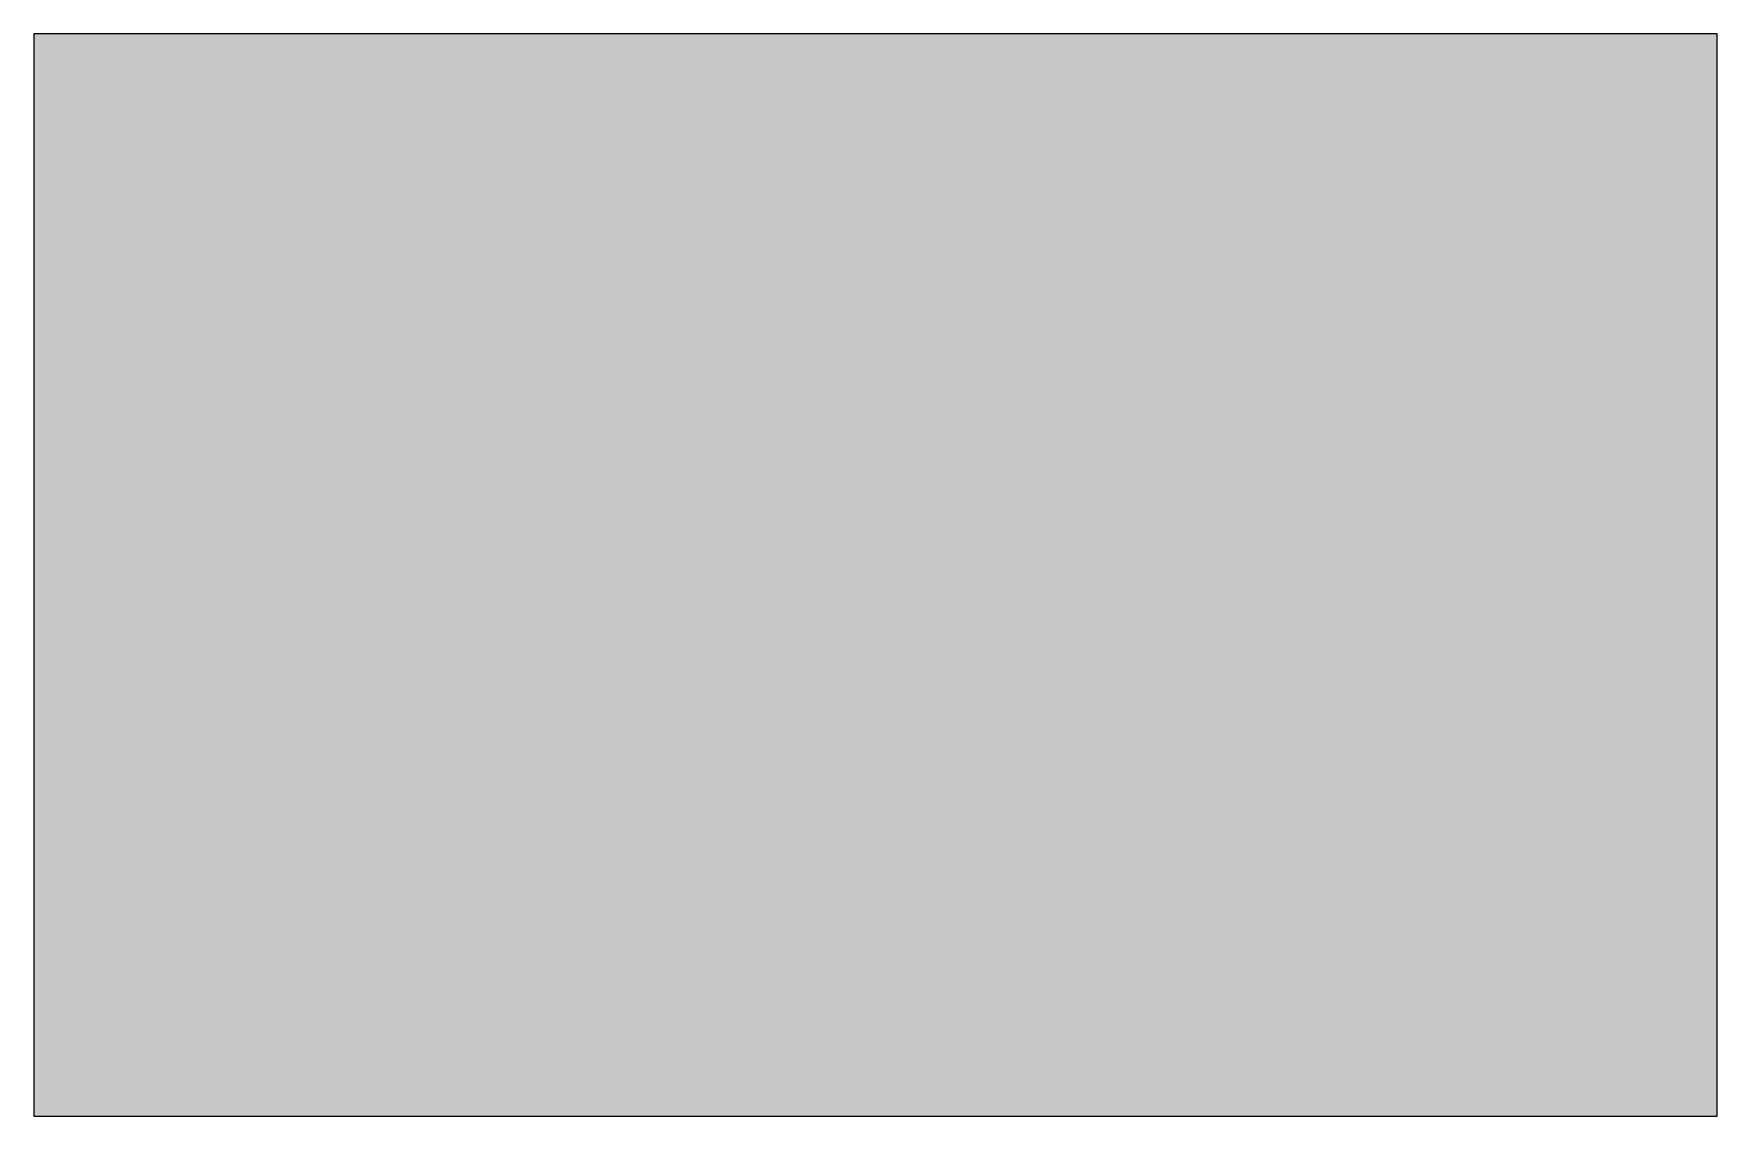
# Model space of a CAD drawing. Header units: millimetres. Extents: x -16.3 to 39.6, y -103.9 to -60.4.
# Drawn here: x 23.412 to 24.812, y -81.987 to -81.087 of the extents above; entities that cross this region are included whole.
import ezdxf

# ---------------------------------------------------------------- set-up
doc = ezdxf.new("R2010")
doc.units = ezdxf.units.MM
doc.header["$MEASUREMENT"] = 0
doc.layers.add('Camada 1', color=7, linetype='Continuous')

msp = doc.modelspace()

# ---------------------------------------------------------------- hatches: boundary and pattern name
at = {"layer": 'Camada 1', "true_color": 0x840000}
h = msp.add_hatch(color=16, dxfattribs=at)
edge = h.paths.add_edge_path()
edge.add_spline(control_points=[(24.8121, -81.9868), (24.8121, -81.9868), (23.4121, -81.9868), (23.4121, -81.9868), (23.4121, -81.9868), (23.4121, -81.0868), (23.4121, -81.0868), (23.4121, -81.0868), (24.8121, -81.0868), (24.8121, -81.0868), (24.8121, -81.0868), (24.8121, -81.9868), (24.8121, -81.9868)], knot_values=[0, 0, 0, 0, 0.25, 0.25, 0.25, 0.5, 0.5, 0.5, 0.75, 0.75, 0.75, 1, 1, 1, 1], degree=3, periodic=1)

# ---------------------------------------------------------------- linework, layer by layer
at = {"layer": 'Camada 1', "color": 16, "lineweight": 0}
msp.add_open_spline([(24.8121, -81.9868), (24.8121, -81.9868), (23.4121, -81.9868), (23.4121, -81.9868), (23.4121, -81.9868), (23.4121, -81.0868), (23.4121, -81.0868), (23.4121, -81.0868), (24.8121, -81.0868), (24.8121, -81.0868), (24.8121, -81.0868), (24.8121, -81.9868), (24.8121, -81.9868)], degree=3, knots=[0, 0, 0, 0, 0.25, 0.25, 0.25, 0.5, 0.5, 0.5, 0.75, 0.75, 0.75, 1, 1, 1, 1], dxfattribs=at)

doc.saveas('drawing.dxf')
